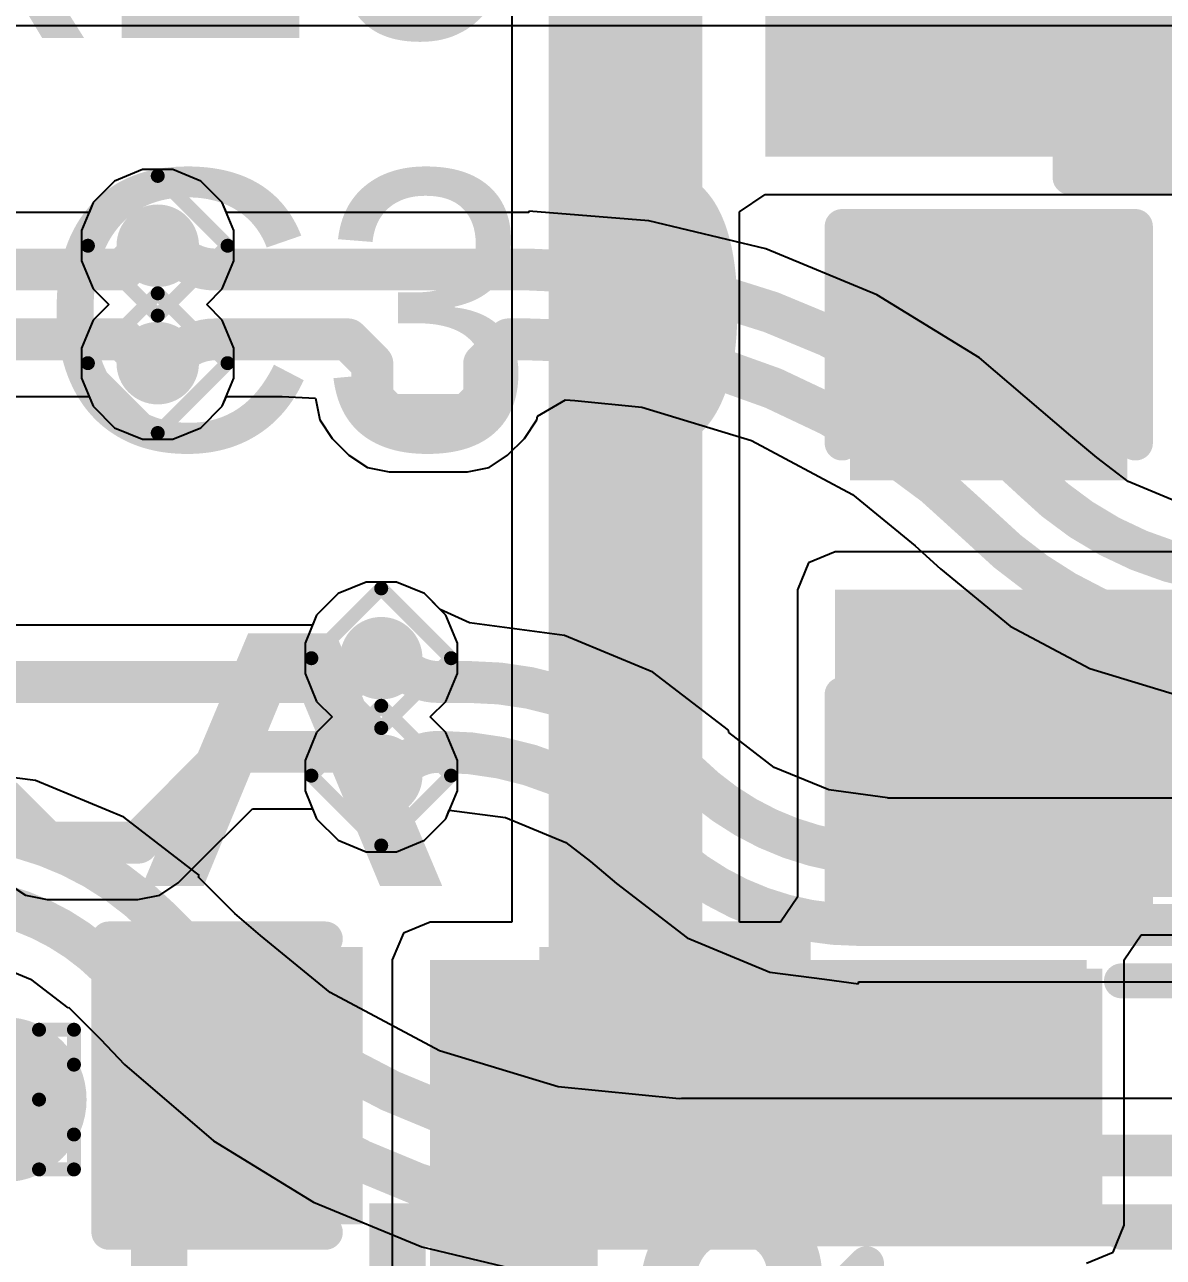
# Model space of a CAD drawing. Header units: inches. Extents: x -0.2 to 17.4, y -0.2 to 2.6.
# Drawn here: x 0.6389 to 0.802, y 0.2724 to 0.4489 of the extents above; entities that cross this region are included whole.
import ezdxf

# ---------------------------------------------------------------- set-up
doc = ezdxf.new("R2010")
doc.units = ezdxf.units.IN
doc.header["$MEASUREMENT"] = 0
for name, color, linetype in [('Bottom Layer', 5, 'Continuous'), ('Drill Drawing', 1, 'Continuous'), ('Top Layer', 1, 'Continuous'), ('Top Overlay', 2, 'Continuous'), ('Top Paste', 8, 'Continuous'), ('Top Solder', 216, 'Continuous'), ('Via Holes', 16, 'Continuous')]:
    doc.layers.add(name, color=color, linetype=linetype)
doc.styles.add('Arial', font='', dxfattribs={"height": 0.2})
doc.styles.add('Arial_Bold', font='', dxfattribs={"height": 0.2})
doc.styles.get('Arial').set_extended_font_data('Arial')
doc.styles.get('Arial_Bold').set_extended_font_data('Arial', bold=True)

# ---------------------------------------------------------------- blocks, each defined once
blk = doc.blocks.new('IND_0603__1608_M_______73')
at = {"layer": 'Top Layer'}
for points in [[(-0.03937, 0.01574805), (-0.015748, 0.01574805), (-0.015748, -0.01574805), (-0.03937, -0.01574805)], [(0.0157481, 0.01574805), (0.0393701, 0.01574805), (0.0393701, -0.01574805), (0.0157481, -0.01574805)]]:
    blk.add_hatch(color=1, dxfattribs=at).paths.add_polyline_path(points)
at = {"layer": 'Top Paste'}
for points in [[(-0.03937, 0.01574805), (-0.015748, 0.01574805), (-0.015748, -0.01574805), (-0.03937, -0.01574805)], [(0.0157481, 0.01574805), (0.0393701, 0.01574805), (0.0393701, -0.01574805), (0.0157481, -0.01574805)]]:
    blk.add_hatch(color=8, dxfattribs=at).paths.add_polyline_path(points)
at = {"layer": 'Top Solder'}
for points in [[(-0.04337, 0.01974805), (-0.011748, 0.01974805), (-0.011748, -0.01974805), (-0.04337, -0.01974805)], [(0.0117481, 0.01974805), (0.0433701, 0.01974805), (0.0433701, -0.01974805), (0.0117481, -0.01974805)]]:
    blk.add_hatch(color=216, dxfattribs=at).paths.add_polyline_path(points)
at = {"layer": 'Top Overlay'}
for points in [[(-0.008, 0.018, 0.005, 0.005, 0), (0.009, 0.018, 0.005, 0.005, 0)], [(-0.008, -0.018, 0.005, 0.005, 0), (0.009, -0.018, 0.005, 0.005, 0)]]:
    blk.add_lwpolyline(points, format="xyseb", dxfattribs=at)
for points in [[(-0.00925, 0.018, 0.0025, 0.0025, 1), (-0.00675, 0.018, 0.0025, 0.0025, 1)], [(0.00775, 0.018, 0.0025, 0.0025, 1), (0.01025, 0.018, 0.0025, 0.0025, 1)], [(-0.00925, -0.018, 0.0025, 0.0025, 1), (-0.00675, -0.018, 0.0025, 0.0025, 1)], [(0.00775, -0.018, 0.0025, 0.0025, 1), (0.01025, -0.018, 0.0025, 0.0025, 1)]]:
    blk.add_lwpolyline(points, format="xyseb", close=True, dxfattribs=at)
blk = doc.blocks.new('IND_0603__1608_M_______76')
at = {"layer": 'Top Layer'}
for points in [[(-0.03937, 0.01574805), (-0.015748, 0.01574805), (-0.015748, -0.01574805), (-0.03937, -0.01574805)], [(0.0157481, 0.01574805), (0.0393701, 0.01574805), (0.0393701, -0.01574805), (0.0157481, -0.01574805)]]:
    blk.add_hatch(color=1, dxfattribs=at).paths.add_polyline_path(points)
at = {"layer": 'Top Paste'}
for points in [[(-0.03937, 0.01574805), (-0.015748, 0.01574805), (-0.015748, -0.01574805), (-0.03937, -0.01574805)], [(0.0157481, 0.01574805), (0.0393701, 0.01574805), (0.0393701, -0.01574805), (0.0157481, -0.01574805)]]:
    blk.add_hatch(color=8, dxfattribs=at).paths.add_polyline_path(points)
at = {"layer": 'Top Solder'}
for points in [[(-0.04337, 0.01974805), (-0.011748, 0.01974805), (-0.011748, -0.01974805), (-0.04337, -0.01974805)], [(0.0117481, 0.01974805), (0.0433701, 0.01974805), (0.0433701, -0.01974805), (0.0117481, -0.01974805)]]:
    blk.add_hatch(color=216, dxfattribs=at).paths.add_polyline_path(points)
at = {"layer": 'Top Overlay'}
for points in [[(0.009, 0.018, 0.005, 0.005, 0), (-0.008, 0.018, 0.005, 0.005, 0)], [(0.009, -0.018, 0.005, 0.005, 0), (-0.008, -0.018, 0.005, 0.005, 0)]]:
    blk.add_lwpolyline(points, format="xyseb", dxfattribs=at)
for points in [[(-0.00925, 0.018, 0.0025, 0.0025, 1), (-0.00675, 0.018, 0.0025, 0.0025, 1)], [(0.00775, 0.018, 0.0025, 0.0025, 1), (0.01025, 0.018, 0.0025, 0.0025, 1)], [(-0.00925, -0.018, 0.0025, 0.0025, 1), (-0.00675, -0.018, 0.0025, 0.0025, 1)], [(0.00775, -0.018, 0.0025, 0.0025, 1), (0.01025, -0.018, 0.0025, 0.0025, 1)]]:
    blk.add_lwpolyline(points, format="xyseb", close=True, dxfattribs=at)
blk = doc.blocks.new('C___0603_82')
at = {"layer": 'Top Layer'}
for points in [[(-0.015, 0.0175), (-0.015, -0.0175), (-0.045, -0.0175), (-0.045, 0.0175)], [(0.045, 0.0175), (0.045, -0.0175), (0.015, -0.0175), (0.015, 0.0175)]]:
    blk.add_hatch(color=1, dxfattribs=at).paths.add_polyline_path(points)
at = {"layer": 'Top Paste'}
for points in [[(-0.015, 0.0175), (-0.015, -0.0175), (-0.045, -0.0175), (-0.045, 0.0175)], [(0.045, 0.0175), (0.045, -0.0175), (0.015, -0.0175), (0.015, 0.0175)]]:
    blk.add_hatch(color=8, dxfattribs=at).paths.add_polyline_path(points)
at = {"layer": 'Top Solder'}
for points in [[(-0.0126378, 0.0198622), (-0.0126378, -0.0198622), (-0.0473622, -0.0198622), (-0.0473622, 0.0198622)], [(0.0473622, 0.0198622), (0.0473622, -0.0198622), (0.0126378, -0.0198622), (0.0126378, 0.0198622)]]:
    blk.add_hatch(color=216, dxfattribs=at).paths.add_polyline_path(points)
at = {"layer": 'Top Overlay'}
for points in [[(-0.049, -0.021, 0.005, 0.005, 0), (-0.049, 0.021, 0.005, 0.005, 0)], [(-0.018, 0.021, 0.005, 0.005, 0), (-0.049, 0.021, 0.005, 0.005, 0)], [(0.049, 0.021, 0.005, 0.005, 0), (0.018, 0.021, 0.005, 0.005, 0)], [(0.049, -0.021, 0.005, 0.005, 0), (0.049, 0.021, 0.005, 0.005, 0)], [(-0.018, -0.021, 0.005, 0.005, 0), (-0.049, -0.021, 0.005, 0.005, 0)], [(0.049, -0.021, 0.005, 0.005, 0), (0.018, -0.021, 0.005, 0.005, 0)]]:
    blk.add_lwpolyline(points, format="xyseb", dxfattribs=at)
for points in [[(-0.05025, 0.021, 0.0025, 0.0025, 1), (-0.04775, 0.021, 0.0025, 0.0025, 1)], [(-0.05025, 0.021, 0.0025, 0.0025, 1), (-0.04775, 0.021, 0.0025, 0.0025, 1)], [(-0.01925, 0.021, 0.0025, 0.0025, 1), (-0.01675, 0.021, 0.0025, 0.0025, 1)], [(0.01675, 0.021, 0.0025, 0.0025, 1), (0.01925, 0.021, 0.0025, 0.0025, 1)], [(0.04775, 0.021, 0.0025, 0.0025, 1), (0.05025, 0.021, 0.0025, 0.0025, 1)], [(0.04775, 0.021, 0.0025, 0.0025, 1), (0.05025, 0.021, 0.0025, 0.0025, 1)], [(-0.05025, -0.021, 0.0025, 0.0025, 1), (-0.04775, -0.021, 0.0025, 0.0025, 1)], [(-0.05025, -0.021, 0.0025, 0.0025, 1), (-0.04775, -0.021, 0.0025, 0.0025, 1)], [(-0.01925, -0.021, 0.0025, 0.0025, 1), (-0.01675, -0.021, 0.0025, 0.0025, 1)], [(0.01675, -0.021, 0.0025, 0.0025, 1), (0.01925, -0.021, 0.0025, 0.0025, 1)], [(0.04775, -0.021, 0.0025, 0.0025, 1), (0.05025, -0.021, 0.0025, 0.0025, 1)], [(0.04775, -0.021, 0.0025, 0.0025, 1), (0.05025, -0.021, 0.0025, 0.0025, 1)]]:
    blk.add_lwpolyline(points, format="xyseb", close=True, dxfattribs=at)
blk = doc.blocks.new('C___0603_93')
at = {"layer": 'Top Layer'}
for points in [[(-0.015, 0.0175), (-0.015, -0.0175), (-0.045, -0.0175), (-0.045, 0.0175)], [(0.045, 0.0175), (0.045, -0.0175), (0.015, -0.0175), (0.015, 0.0175)]]:
    blk.add_hatch(color=1, dxfattribs=at).paths.add_polyline_path(points)
at = {"layer": 'Top Paste'}
for points in [[(-0.015, 0.0175), (-0.015, -0.0175), (-0.045, -0.0175), (-0.045, 0.0175)], [(0.045, 0.0175), (0.045, -0.0175), (0.015, -0.0175), (0.015, 0.0175)]]:
    blk.add_hatch(color=8, dxfattribs=at).paths.add_polyline_path(points)
at = {"layer": 'Top Solder'}
for points in [[(-0.0126378, 0.0198622), (-0.0126378, -0.0198622), (-0.0473622, -0.0198622), (-0.0473622, 0.0198622)], [(0.0473622, 0.0198622), (0.0473622, -0.0198622), (0.0126378, -0.0198622), (0.0126378, 0.0198622)]]:
    blk.add_hatch(color=216, dxfattribs=at).paths.add_polyline_path(points)
at = {"layer": 'Top Overlay'}
for points in [[(-0.049, -0.021, 0.005, 0.005, 0), (-0.049, 0.021, 0.005, 0.005, 0)], [(-0.018, 0.021, 0.005, 0.005, 0), (-0.049, 0.021, 0.005, 0.005, 0)], [(0.049, 0.021, 0.005, 0.005, 0), (0.018, 0.021, 0.005, 0.005, 0)], [(0.049, -0.021, 0.005, 0.005, 0), (0.049, 0.021, 0.005, 0.005, 0)], [(-0.018, -0.021, 0.005, 0.005, 0), (-0.049, -0.021, 0.005, 0.005, 0)], [(0.049, -0.021, 0.005, 0.005, 0), (0.018, -0.021, 0.005, 0.005, 0)]]:
    blk.add_lwpolyline(points, format="xyseb", dxfattribs=at)
for points in [[(-0.05025, 0.021, 0.0025, 0.0025, 1), (-0.04775, 0.021, 0.0025, 0.0025, 1)], [(-0.05025, 0.021, 0.0025, 0.0025, 1), (-0.04775, 0.021, 0.0025, 0.0025, 1)], [(-0.01925, 0.021, 0.0025, 0.0025, 1), (-0.01675, 0.021, 0.0025, 0.0025, 1)], [(0.01675, 0.021, 0.0025, 0.0025, 1), (0.01925, 0.021, 0.0025, 0.0025, 1)], [(0.04775, 0.021, 0.0025, 0.0025, 1), (0.05025, 0.021, 0.0025, 0.0025, 1)], [(0.04775, 0.021, 0.0025, 0.0025, 1), (0.05025, 0.021, 0.0025, 0.0025, 1)], [(-0.05025, -0.021, 0.0025, 0.0025, 1), (-0.04775, -0.021, 0.0025, 0.0025, 1)], [(-0.05025, -0.021, 0.0025, 0.0025, 1), (-0.04775, -0.021, 0.0025, 0.0025, 1)], [(-0.01925, -0.021, 0.0025, 0.0025, 1), (-0.01675, -0.021, 0.0025, 0.0025, 1)], [(0.01675, -0.021, 0.0025, 0.0025, 1), (0.01925, -0.021, 0.0025, 0.0025, 1)], [(0.04775, -0.021, 0.0025, 0.0025, 1), (0.05025, -0.021, 0.0025, 0.0025, 1)], [(0.04775, -0.021, 0.0025, 0.0025, 1), (0.05025, -0.021, 0.0025, 0.0025, 1)]]:
    blk.add_lwpolyline(points, format="xyseb", close=True, dxfattribs=at)
blk = doc.blocks.new('C___0603_94')
at = {"layer": 'Top Layer'}
for points in [[(-0.015, 0.0175), (-0.015, -0.0175), (-0.045, -0.0175), (-0.045, 0.0175)], [(0.045, 0.0175), (0.045, -0.0175), (0.015, -0.0175), (0.015, 0.0175)]]:
    blk.add_hatch(color=1, dxfattribs=at).paths.add_polyline_path(points)
at = {"layer": 'Top Paste'}
for points in [[(-0.015, 0.0175), (-0.015, -0.0175), (-0.045, -0.0175), (-0.045, 0.0175)], [(0.045, 0.0175), (0.045, -0.0175), (0.015, -0.0175), (0.015, 0.0175)]]:
    blk.add_hatch(color=8, dxfattribs=at).paths.add_polyline_path(points)
at = {"layer": 'Top Solder'}
for points in [[(-0.0126378, 0.0198622), (-0.0126378, -0.0198622), (-0.0473622, -0.0198622), (-0.0473622, 0.0198622)], [(0.0473622, 0.0198622), (0.0473622, -0.0198622), (0.0126378, -0.0198622), (0.0126378, 0.0198622)]]:
    blk.add_hatch(color=216, dxfattribs=at).paths.add_polyline_path(points)
at = {"layer": 'Top Overlay'}
for points in [[(-0.049, 0.021, 0.005, 0.005, 0), (-0.018, 0.021, 0.005, 0.005, 0)], [(-0.049, -0.021, 0.005, 0.005, 0), (-0.049, 0.021, 0.005, 0.005, 0)], [(0.018, 0.021, 0.005, 0.005, 0), (0.049, 0.021, 0.005, 0.005, 0)], [(0.049, -0.021, 0.005, 0.005, 0), (0.049, 0.021, 0.005, 0.005, 0)], [(-0.049, -0.021, 0.005, 0.005, 0), (-0.018, -0.021, 0.005, 0.005, 0)], [(0.018, -0.021, 0.005, 0.005, 0), (0.049, -0.021, 0.005, 0.005, 0)]]:
    blk.add_lwpolyline(points, format="xyseb", dxfattribs=at)
for points in [[(-0.05025, 0.021, 0.0025, 0.0025, 1), (-0.04775, 0.021, 0.0025, 0.0025, 1)], [(-0.05025, 0.021, 0.0025, 0.0025, 1), (-0.04775, 0.021, 0.0025, 0.0025, 1)], [(-0.01925, 0.021, 0.0025, 0.0025, 1), (-0.01675, 0.021, 0.0025, 0.0025, 1)], [(0.01675, 0.021, 0.0025, 0.0025, 1), (0.01925, 0.021, 0.0025, 0.0025, 1)], [(0.04775, 0.021, 0.0025, 0.0025, 1), (0.05025, 0.021, 0.0025, 0.0025, 1)], [(0.04775, 0.021, 0.0025, 0.0025, 1), (0.05025, 0.021, 0.0025, 0.0025, 1)], [(-0.05025, -0.021, 0.0025, 0.0025, 1), (-0.04775, -0.021, 0.0025, 0.0025, 1)], [(-0.05025, -0.021, 0.0025, 0.0025, 1), (-0.04775, -0.021, 0.0025, 0.0025, 1)], [(-0.01925, -0.021, 0.0025, 0.0025, 1), (-0.01675, -0.021, 0.0025, 0.0025, 1)], [(0.01675, -0.021, 0.0025, 0.0025, 1), (0.01925, -0.021, 0.0025, 0.0025, 1)], [(0.04775, -0.021, 0.0025, 0.0025, 1), (0.05025, -0.021, 0.0025, 0.0025, 1)], [(0.04775, -0.021, 0.0025, 0.0025, 1), (0.05025, -0.021, 0.0025, 0.0025, 1)]]:
    blk.add_lwpolyline(points, format="xyseb", close=True, dxfattribs=at)

msp = doc.modelspace()

# ---------------------------------------------------------------- hatches: boundary and pattern name
at = {"layer": 'Bottom Layer'}
h = msp.add_hatch(color=5, dxfattribs=at)
edge = h.paths.add_edge_path()
edge.add_arc((0.6580001, 0.417248), 0.0059055, 0, 360)
h = msp.add_hatch(color=5, dxfattribs=at)
edge = h.paths.add_edge_path()
edge.add_arc((0.6580001, 0.400437), 0.0059055, 0, 360)
h = msp.add_hatch(color=5, dxfattribs=at)
edge = h.paths.add_edge_path()
edge.add_arc((0.6900001, 0.3581928), 0.0059055, 0, 360)
h = msp.add_hatch(color=5, dxfattribs=at)
edge = h.paths.add_edge_path()
edge.add_arc((0.6900001, 0.3413818), 0.0059055, 0, 360)
h = msp.add_hatch(color=5, dxfattribs=at)
edge = h.paths.add_edge_path()
edge.add_arc((0.636, 0.295), 0.011811, 0, 360)
at = {"layer": 'Top Layer'}
for points in [[(0.745, 0.43), (0.885, 0.43), (0.885, 0.478), (0.745, 0.478)], [(0.755, 0.324), (0.868, 0.324), (0.868, 0.368), (0.755, 0.368)], [(0.697, 0.025), (0.721, 0.025), (0.721, 0.315), (0.697, 0.315)], [(0.697, 0.277), (0.791, 0.277), (0.791, 0.315), (0.697, 0.315)]]:
    msp.add_hatch(color=1, dxfattribs=at).paths.add_polyline_path(points)
h = msp.add_hatch(color=1, dxfattribs=at)
edge = h.paths.add_edge_path()
edge.add_arc((0.6580001, 0.417248), 0.0059055, 0, 360)
h = msp.add_hatch(color=1, dxfattribs=at)
edge = h.paths.add_edge_path()
edge.add_arc((0.6580001, 0.400437), 0.0059055, 0, 360)
h = msp.add_hatch(color=1, dxfattribs=at)
edge = h.paths.add_edge_path()
edge.add_arc((0.6900001, 0.3581928), 0.0059055, 0, 360)
h = msp.add_hatch(color=1, dxfattribs=at)
edge = h.paths.add_edge_path()
edge.add_arc((0.6900001, 0.3413818), 0.0059055, 0, 360)
h = msp.add_hatch(color=1, dxfattribs=at)
edge = h.paths.add_edge_path()
edge.add_arc((0.636, 0.295), 0.011811, 0, 360)
at = {"layer": 'Via Holes'}
h = msp.add_hatch(color=7, dxfattribs=at)
edge = h.paths.add_edge_path()
edge.add_arc((0.6580001, 0.417248), 0.003937, 0, 360)
h = msp.add_hatch(color=7, dxfattribs=at)
edge = h.paths.add_edge_path()
edge.add_arc((0.6580001, 0.400437), 0.003937, 0, 360)
h = msp.add_hatch(color=7, dxfattribs=at)
edge = h.paths.add_edge_path()
edge.add_arc((0.6900001, 0.3581928), 0.003937, 0, 360)
h = msp.add_hatch(color=7, dxfattribs=at)
edge = h.paths.add_edge_path()
edge.add_arc((0.6900001, 0.3413818), 0.003937, 0, 360)
h = msp.add_hatch(color=7, dxfattribs=at)
edge = h.paths.add_edge_path()
edge.add_arc((0.636, 0.295), 0.0059055, 0, 360)

# ---------------------------------------------------------------- linework, layer by layer
at = {"layer": 'Bottom Layer'}
for p, q in [((0.467, 0.4488041), (0.8532346, 0.4488041)), ((0.6558309, 0.4281535), (0.6518226, 0.4264933)), ((0.6601693, 0.4281535), (0.6558309, 0.4281535)), ((0.6641776, 0.4264933), (0.6601693, 0.4281535)), ((0.6518226, 0.4264933), (0.6487548, 0.4234255)), ((0.6672454, 0.4234255), (0.6641776, 0.4264933)), ((0.6487548, 0.4234255), (0.6470946, 0.4194172)), ((0.6678362, 0.4219992), (0.6672454, 0.4234255)), ((0.711133, 0.4219992), (0.6678362, 0.4219992)), ((0.7283087, 0.4208291), (0.711133, 0.4221809)), ((0.711133, 0.4221809), (0.711133, 0.4219992)), ((0.7450614, 0.4168072), (0.7283087, 0.4208291)), ((0.6470946, 0.4194172), (0.6470946, 0.4150788)), ((0.7609788, 0.410214), (0.7450614, 0.4168072)), ((0.6470946, 0.4150788), (0.6487548, 0.4110705)), ((0.6487548, 0.4110705), (0.6509828, 0.4088425)), ((0.7756687, 0.401212), (0.7609788, 0.410214)), ((0.6509828, 0.4088425), (0.6487548, 0.4066145)), ((0.6487548, 0.4066145), (0.6470946, 0.4026062)), ((0.6470946, 0.4026062), (0.6470946, 0.3982678)), ((0.7887695, 0.3900228), (0.7756687, 0.401212)), ((0.6470946, 0.3982678), (0.6487548, 0.3942595)), ((0.6672454, 0.3942595), (0.6678362, 0.3956858)), ((0.6678362, 0.3956858), (0.6758213, 0.3956858)), ((0.6758213, 0.3956858), (0.6805801, 0.3954397)), ((0.6805801, 0.3954397), (0.6812011, 0.3923183)), ((0.6487548, 0.3942595), (0.6518226, 0.3911917)), ((0.6641776, 0.3911917), (0.6672454, 0.3942595)), ((0.7123733, 0.392824), (0.7163971, 0.395178)), ((0.7163971, 0.395178), (0.7177433, 0.3950773)), ((0.7177433, 0.3950773), (0.727301, 0.394136)), ((0.727301, 0.394136), (0.7430198, 0.3893677)), ((0.6812011, 0.3923183), (0.6829692, 0.3896721)), ((0.7105046, 0.3896721), (0.7122727, 0.3923183)), ((0.7122727, 0.3923183), (0.7123733, 0.392824)), ((0.6518226, 0.3911917), (0.6558309, 0.3895315)), ((0.6601693, 0.3895315), (0.6641776, 0.3911917)), ((0.6558309, 0.3895315), (0.6601693, 0.3895315)), ((0.6829692, 0.3896721), (0.685369, 0.3872724)), ((0.7081046, 0.3872721), (0.7105043, 0.3896719)), ((0.7105043, 0.3896719), (0.7105046, 0.3896721)), ((0.7430198, 0.3893677), (0.7575064, 0.3816245)), ((0.7887696, 0.3900229), (0.7887695, 0.3900228)), ((0.7924847, 0.3869208), (0.7887696, 0.3900229)), ((0.685369, 0.3872724), (0.6853692, 0.3872721)), ((0.6853692, 0.3872721), (0.6880154, 0.385504)), ((0.7054584, 0.385504), (0.7081046, 0.3872721)), ((0.7969801, 0.3834714), (0.7924847, 0.3869208)), ((0.6880154, 0.385504), (0.6911369, 0.384883)), ((0.6911369, 0.384883), (0.6911374, 0.3848831)), ((0.6911374, 0.3848831), (0.7023364, 0.3848831)), ((0.7023364, 0.3848831), (0.7023369, 0.384883)), ((0.7023369, 0.384883), (0.7054584, 0.385504)), ((0.80654, 0.3795115), (0.7969801, 0.3834714)), ((0.7575064, 0.3816245), (0.7664414, 0.3742917)), ((0.7664414, 0.3742917), (0.7700828, 0.3710119)), ((0.7700828, 0.3710119), (0.770083, 0.371012)), ((0.770083, 0.371012), (0.7800837, 0.3628045)), ((0.6878309, 0.3690983), (0.6838226, 0.3674381)), ((0.6921693, 0.3690983), (0.6878309, 0.3690983)), ((0.6961776, 0.3674381), (0.6921693, 0.3690983)), ((0.6838226, 0.3674381), (0.6807548, 0.3643703)), ((0.6984452, 0.3651705), (0.6961776, 0.3674381)), ((0.6807548, 0.3643703), (0.6790946, 0.360362)), ((0.7026442, 0.3632363), (0.6984452, 0.3651705)), ((0.7026442, 0.3632362), (0.7026442, 0.3632363)), ((0.7162244, 0.3614483), (0.7026442, 0.3632362)), ((0.7800837, 0.3628045), (0.7914935, 0.3567058)), ((0.6790946, 0.360362), (0.6790946, 0.3560236)), ((0.7288793, 0.3562065), (0.7162244, 0.3614483)), ((0.7914935, 0.3567058), (0.8038739, 0.3529503)), ((0.6790946, 0.3560236), (0.6807548, 0.3520153)), ((0.7397463, 0.347868), (0.7288793, 0.3562065)), ((0.6807548, 0.3520153), (0.6829828, 0.3497873)), ((0.6829828, 0.3497873), (0.6807548, 0.3475593)), ((0.7397659, 0.3475703), (0.7397463, 0.3478681)), ((0.7397463, 0.3478681), (0.7397463, 0.347868)), ((0.6807548, 0.3475593), (0.6790946, 0.343551)), ((0.7462933, 0.3425615), (0.7397659, 0.3475703)), ((0.6404917, 0.3406616), (0.6269173, 0.3424487)), ((0.6790946, 0.343551), (0.6790946, 0.3392126)), ((0.7541038, 0.3393263), (0.7462933, 0.3425615)), ((0.6531411, 0.3354221), (0.6404917, 0.3406616)), ((0.6790946, 0.3392126), (0.6807548, 0.3352043)), ((0.7624856, 0.3382228), (0.7541038, 0.3393263)), ((0.7624858, 0.3382229), (0.7624856, 0.3382228)), ((0.7624858, 0.3381567), (0.7624858, 0.3382229)), ((0.8844881, 0.3381567), (0.7624858, 0.3381567)), ((0.6640033, 0.3270872), (0.6531411, 0.3354221)), ((0.6992454, 0.3352043), (0.6997527, 0.3364291)), ((0.6997527, 0.3364291), (0.707775, 0.335373)), ((0.707775, 0.335373), (0.716416, 0.3317938)), ((0.6807548, 0.3352043), (0.6838226, 0.3321365)), ((0.6961776, 0.3321365), (0.6992454, 0.3352043)), ((0.6838226, 0.3321365), (0.6878309, 0.3304763)), ((0.6921693, 0.3304763), (0.6961776, 0.3321365)), ((0.6878309, 0.3304763), (0.6921693, 0.3304763)), ((0.716416, 0.3317938), (0.7199711, 0.3290659)), ((0.7199711, 0.3290659), (0.7236764, 0.32594)), ((0.6637969, 0.3268808), (0.6640033, 0.3270872)), ((0.663797, 0.3268806), (0.6637969, 0.3268808)), ((0.6690186, 0.3216589), (0.663797, 0.3268806)), ((0.7236764, 0.32594), (0.7236765, 0.3259401)), ((0.7236765, 0.3259401), (0.7338302, 0.3181488)), ((0.6690191, 0.3216586), (0.6690186, 0.3216589)), ((0.6727136, 0.3185069), (0.6690191, 0.3216586)), ((0.6826789, 0.3103287), (0.6727136, 0.3185069)), ((0.7338302, 0.3181488), (0.7456545, 0.313251)), ((0.6335519, 0.31484), (0.6397897, 0.3122563)), ((0.7456545, 0.313251), (0.753499, 0.3122183)), ((0.6397897, 0.3122563), (0.6451462, 0.3081461)), ((0.753499, 0.3122183), (0.7583436, 0.3115802)), ((0.7583436, 0.3115802), (0.7583439, 0.3115803)), ((0.7583439, 0.3118432), (0.7583442, 0.3118433)), ((0.7583439, 0.3115803), (0.7583439, 0.3118432)), ((0.7583442, 0.3118433), (0.8874131, 0.3118433)), ((0.6983382, 0.3019586), (0.6826789, 0.3103287)), ((0.6451462, 0.3081461), (0.6452324, 0.3082323)), ((0.6452324, 0.3082323), (0.649806, 0.3036587)), ((0.649806, 0.3036587), (0.6532192, 0.3000007)), ((0.7153296, 0.2968043), (0.6983382, 0.3019586)), ((0.6532192, 0.3000007), (0.6532193, 0.3000008)), ((0.6532193, 0.3000008), (0.6659829, 0.2890995)), ((0.7326881, 0.2950946), (0.7153296, 0.2968043)), ((0.7330001, 0.2951567), (0.7326881, 0.2950946)), ((0.8868088, 0.2951567), (0.7330001, 0.2951567)), ((0.6659829, 0.2890995), (0.6802949, 0.2803292)), ((0.6802949, 0.2803292), (0.6958026, 0.2739057)), ((0.6958026, 0.2739057), (0.7121242, 0.2699872))]:
    msp.add_line(p, q, dxfattribs=at)
for points in [[(0.6580001, 0.417248, 0.006, 0.006, -0.198912367379658), (0.6606846, 0.4161361, 0.006, 0.006, 0)], [(0.6662217, 0.4138425, 0.006, 0.006, -0.198912367379658), (0.6606845, 0.4161361, 0.006, 0.006, 0)], [(0.6662217, 0.4138425, 0.006, 0.006, 0), (0.711133, 0.4138425, 0.006, 0.006, 0)], [(0.711133, 0.4138424, 0.006, 0.006, -0.198912367379658), (0.7828734, 0.3841266, 0.006, 0.006, 0)], [(0.6606845, 0.4015489, 0.006, 0.006, -0.198912367379658), (0.6662217, 0.4038425, 0.006, 0.006, 0)], [(0.6662217, 0.4038425, 0.006, 0.006, 0), (0.6852222, 0.4038425, 0.006, 0.006, 0)], [(0.6852222, 0.4038425, 0.006, 0.006, 0), (0.6887369, 0.4003278, 0.006, 0.006, 0)], [(0.7047369, 0.4003278, 0.006, 0.006, 0), (0.7082516, 0.4038425, 0.006, 0.006, 0)], [(0.7082516, 0.4038425, 0.006, 0.006, 0), (0.7109539, 0.4038425, 0.006, 0.006, 0)], [(0.7109539, 0.4038425, 0.006, 0.006, 0), (0.717, 0.4036433, 0.006, 0.006, 0)], [(0.717, 0.4036434, 0.006, 0.006, -0.008190255969062138), (0.72, 0.4033961, 0.006, 0.006, 0)], [(0.72, 0.4033961, 0.006, 0.006, -0.1734054289899591), (0.7759291, 0.3769289, 0.006, 0.006, 0)], [(0.6606846, 0.4015489, 0.006, 0.006, -0.198912367379658), (0.6580001, 0.400437, 0.006, 0.006, 0)], [(0.6887369, 0.3954398, 0.006, 0.006, 0), (0.6887369, 0.4003278, 0.006, 0.006, 0)], [(0.7047369, 0.3954398, 0.006, 0.006, 0), (0.7047369, 0.4003278, 0.006, 0.006, 0)], [(0.6887369, 0.3954398, 0.006, 0.006, 0), (0.6911369, 0.3930398, 0.006, 0.006, 0)], [(0.7023369, 0.3930398, 0.006, 0.006, 0), (0.7047369, 0.3954398, 0.006, 0.006, 0)], [(0.6911369, 0.3930398, 0.006, 0.006, 0), (0.7023369, 0.3930398, 0.006, 0.006, 0)], [(0.7828735, 0.3841266, 0.006, 0.006, 0), (0.7830001, 0.384, 0.006, 0.006, 0)], [(0.8167991, 0.37, 0.006, 0.006, -0.198912367379658), (0.7830001, 0.384, 0.006, 0.006, 0)], [(0.7759291, 0.3769289, 0.006, 0.006, 0), (0.7759644, 0.3768936, 0.006, 0.006, 0)], [(0.8167491, 0.36, 0.006, 0.006, -0.198912367379658), (0.7759645, 0.3768936, 0.006, 0.006, 0)], [(0.6900001, 0.3581928, 0.006, 0.006, -0.198912367379658), (0.6926846, 0.3570809, 0.006, 0.006, 0)], [(0.6982217, 0.3547873, 0.006, 0.006, -0.198912367379658), (0.6926845, 0.3570809, 0.006, 0.006, 0)], [(0.6982217, 0.3547873, 0.006, 0.006, 0), (0.7026441, 0.3547873, 0.006, 0.006, 0)], [(0.7026441, 0.3547873, 0.006, 0.006, -0.198912367379658), (0.733772, 0.3418937, 0.006, 0.006, 0)], [(0.6926845, 0.3424937, 0.006, 0.006, -0.198912367379658), (0.6982217, 0.3447873, 0.006, 0.006, 0)], [(0.6982217, 0.3447873, 0.006, 0.006, 0), (0.698502, 0.3447873, 0.006, 0.006, 0)], [(0.698502, 0.3447873, 0.006, 0.006, -0.198912367379658), (0.7296299, 0.3318937, 0.006, 0.006, 0)], [(0.6926846, 0.3424937, 0.006, 0.006, -0.198912367379658), (0.6900001, 0.3413818, 0.006, 0.006, 0)], [(0.7624858, 0.3299999, 0.006, 0.006, -0.1989131948428755), (0.7337718, 0.3418935, 0.006, 0.006, 0)], [(0.6269173, 0.334, 0.006, 0.006, -0.198912367379658), (0.6580291, 0.321113, 0.006, 0.006, 0)], [(0.7583437, 0.3199999, 0.006, 0.006, -0.1989130073900114), (0.7296298, 0.3318935, 0.006, 0.006, 0)], [(0.7624858, 0.33, 0.006, 0.006, 0), (0.8957333, 0.33, 0.006, 0.006, 0)], [(0.626858, 0.324, 0.006, 0.006, -0.198912367379658), (0.6510001, 0.314, 0.006, 0.006, 0)], [(0.6580292, 0.321113, 0.006, 0.006, 0), (0.6632513, 0.3158909, 0.006, 0.006, 0)], [(0.7583437, 0.32, 0.006, 0.006, 0), (0.8940959, 0.32, 0.006, 0.006, 0)], [(0.7330001, 0.287, 0.006, 0.006, -0.198912367379658), (0.6632513, 0.3158909, 0.006, 0.006, 0)], [(0.6510001, 0.314, 0.006, 0.006, 0), (0.6591093, 0.3058908, 0.006, 0.006, 0)], [(0.7288579, 0.277, 0.006, 0.006, -0.198912367379658), (0.6591092, 0.3058908, 0.006, 0.006, 0)], [(0.7330001, 0.287, 0.006, 0.006, 0), (0.8926369, 0.287, 0.006, 0.006, 0)], [(0.7288579, 0.277, 0.006, 0.006, 0), (0.9082269, 0.277, 0.006, 0.006, 0)]]:
    msp.add_lwpolyline(points, format="xyseb", dxfattribs=at)
for points in [[(0.6565001, 0.417248, 0.003, 0.003, 1), (0.6595001, 0.417248, 0.003, 0.003, 1)], [(0.6591845, 0.4161361, 0.003, 0.003, 1), (0.6621845, 0.4161361, 0.003, 0.003, 1)], [(0.6591846, 0.4161361, 0.003, 0.003, 1), (0.6621846, 0.4161361, 0.003, 0.003, 1)], [(0.6647217, 0.4138425, 0.003, 0.003, 1), (0.6677217, 0.4138425, 0.003, 0.003, 1)], [(0.6647217, 0.4138425, 0.003, 0.003, 1), (0.6677217, 0.4138425, 0.003, 0.003, 1)], [(0.709633, 0.4138425, 0.003, 0.003, 1), (0.712633, 0.4138425, 0.003, 0.003, 1)], [(0.709633, 0.4138424, 0.003, 0.003, 1), (0.712633, 0.4138424, 0.003, 0.003, 1)], [(0.6647217, 0.4038425, 0.003, 0.003, 1), (0.6677217, 0.4038425, 0.003, 0.003, 1)], [(0.6647217, 0.4038425, 0.003, 0.003, 1), (0.6677217, 0.4038425, 0.003, 0.003, 1)], [(0.6837222, 0.4038425, 0.003, 0.003, 1), (0.6867222, 0.4038425, 0.003, 0.003, 1)], [(0.6837222, 0.4038425, 0.003, 0.003, 1), (0.6867222, 0.4038425, 0.003, 0.003, 1)], [(0.7067516, 0.4038425, 0.003, 0.003, 1), (0.7097516, 0.4038425, 0.003, 0.003, 1)], [(0.7067516, 0.4038425, 0.003, 0.003, 1), (0.7097516, 0.4038425, 0.003, 0.003, 1)], [(0.7094539, 0.4038425, 0.003, 0.003, 1), (0.7124539, 0.4038425, 0.003, 0.003, 1)], [(0.7094539, 0.4038425, 0.003, 0.003, 1), (0.7124539, 0.4038425, 0.003, 0.003, 1)], [(0.7155, 0.4036434, 0.003, 0.003, 1), (0.7185, 0.4036434, 0.003, 0.003, 1)], [(0.7155, 0.4036433, 0.003, 0.003, 1), (0.7185, 0.4036433, 0.003, 0.003, 1)], [(0.7185, 0.4033961, 0.003, 0.003, 1), (0.7215, 0.4033961, 0.003, 0.003, 1)], [(0.7185, 0.4033961, 0.003, 0.003, 1), (0.7215, 0.4033961, 0.003, 0.003, 1)], [(0.6591845, 0.4015489, 0.003, 0.003, 1), (0.6621845, 0.4015489, 0.003, 0.003, 1)], [(0.6591846, 0.4015489, 0.003, 0.003, 1), (0.6621846, 0.4015489, 0.003, 0.003, 1)], [(0.6565001, 0.400437, 0.003, 0.003, 1), (0.6595001, 0.400437, 0.003, 0.003, 1)], [(0.6872369, 0.4003278, 0.003, 0.003, 1), (0.6902369, 0.4003278, 0.003, 0.003, 1)], [(0.6872369, 0.4003278, 0.003, 0.003, 1), (0.6902369, 0.4003278, 0.003, 0.003, 1)], [(0.7032369, 0.4003278, 0.003, 0.003, 1), (0.7062369, 0.4003278, 0.003, 0.003, 1)], [(0.7032369, 0.4003278, 0.003, 0.003, 1), (0.7062369, 0.4003278, 0.003, 0.003, 1)], [(0.6872369, 0.3954398, 0.003, 0.003, 1), (0.6902369, 0.3954398, 0.003, 0.003, 1)], [(0.6872369, 0.3954398, 0.003, 0.003, 1), (0.6902369, 0.3954398, 0.003, 0.003, 1)], [(0.7032369, 0.3954398, 0.003, 0.003, 1), (0.7062369, 0.3954398, 0.003, 0.003, 1)], [(0.7032369, 0.3954398, 0.003, 0.003, 1), (0.7062369, 0.3954398, 0.003, 0.003, 1)], [(0.6896369, 0.3930398, 0.003, 0.003, 1), (0.6926369, 0.3930398, 0.003, 0.003, 1)], [(0.6896369, 0.3930398, 0.003, 0.003, 1), (0.6926369, 0.3930398, 0.003, 0.003, 1)], [(0.7008369, 0.3930398, 0.003, 0.003, 1), (0.7038369, 0.3930398, 0.003, 0.003, 1)], [(0.7008369, 0.3930398, 0.003, 0.003, 1), (0.7038369, 0.3930398, 0.003, 0.003, 1)], [(0.7813734, 0.3841266, 0.003, 0.003, 1), (0.7843734, 0.3841266, 0.003, 0.003, 1)], [(0.7813735, 0.3841266, 0.003, 0.003, 1), (0.7843735, 0.3841266, 0.003, 0.003, 1)], [(0.7815001, 0.384, 0.003, 0.003, 1), (0.7845001, 0.384, 0.003, 0.003, 1)], [(0.7815001, 0.384, 0.003, 0.003, 1), (0.7845001, 0.384, 0.003, 0.003, 1)], [(0.7744291, 0.3769289, 0.003, 0.003, 1), (0.7774291, 0.3769289, 0.003, 0.003, 1)], [(0.7744291, 0.3769289, 0.003, 0.003, 1), (0.7774291, 0.3769289, 0.003, 0.003, 1)], [(0.7744644, 0.3768936, 0.003, 0.003, 1), (0.7774644, 0.3768936, 0.003, 0.003, 1)], [(0.7744645, 0.3768936, 0.003, 0.003, 1), (0.7774645, 0.3768936, 0.003, 0.003, 1)], [(0.6885001, 0.3581928, 0.003, 0.003, 1), (0.6915001, 0.3581928, 0.003, 0.003, 1)], [(0.6911845, 0.3570809, 0.003, 0.003, 1), (0.6941845, 0.3570809, 0.003, 0.003, 1)], [(0.6911846, 0.3570809, 0.003, 0.003, 1), (0.6941846, 0.3570809, 0.003, 0.003, 1)], [(0.6967217, 0.3547873, 0.003, 0.003, 1), (0.6997217, 0.3547873, 0.003, 0.003, 1)], [(0.6967217, 0.3547873, 0.003, 0.003, 1), (0.6997217, 0.3547873, 0.003, 0.003, 1)], [(0.7011441, 0.3547873, 0.003, 0.003, 1), (0.7041441, 0.3547873, 0.003, 0.003, 1)], [(0.7011441, 0.3547873, 0.003, 0.003, 1), (0.7041441, 0.3547873, 0.003, 0.003, 1)], [(0.6967217, 0.3447873, 0.003, 0.003, 1), (0.6997217, 0.3447873, 0.003, 0.003, 1)], [(0.6967217, 0.3447873, 0.003, 0.003, 1), (0.6997217, 0.3447873, 0.003, 0.003, 1)], [(0.697002, 0.3447873, 0.003, 0.003, 1), (0.700002, 0.3447873, 0.003, 0.003, 1)], [(0.697002, 0.3447873, 0.003, 0.003, 1), (0.700002, 0.3447873, 0.003, 0.003, 1)], [(0.6885001, 0.3413818, 0.003, 0.003, 1), (0.6915001, 0.3413818, 0.003, 0.003, 1)], [(0.6911845, 0.3424937, 0.003, 0.003, 1), (0.6941845, 0.3424937, 0.003, 0.003, 1)], [(0.6911846, 0.3424937, 0.003, 0.003, 1), (0.6941846, 0.3424937, 0.003, 0.003, 1)], [(0.7322718, 0.3418935, 0.003, 0.003, 1), (0.7352718, 0.3418935, 0.003, 0.003, 1)], [(0.732272, 0.3418937, 0.003, 0.003, 1), (0.735272, 0.3418937, 0.003, 0.003, 1)], [(0.7281298, 0.3318935, 0.003, 0.003, 1), (0.7311298, 0.3318935, 0.003, 0.003, 1)], [(0.7281299, 0.3318937, 0.003, 0.003, 1), (0.7311299, 0.3318937, 0.003, 0.003, 1)], [(0.7609858, 0.33, 0.003, 0.003, 1), (0.7639858, 0.33, 0.003, 0.003, 1)], [(0.7609858, 0.3299999, 0.003, 0.003, 1), (0.7639858, 0.3299999, 0.003, 0.003, 1)], [(0.6565291, 0.321113, 0.003, 0.003, 1), (0.6595291, 0.321113, 0.003, 0.003, 1)], [(0.6565292, 0.321113, 0.003, 0.003, 1), (0.6595292, 0.321113, 0.003, 0.003, 1)], [(0.7568437, 0.32, 0.003, 0.003, 1), (0.7598437, 0.32, 0.003, 0.003, 1)], [(0.7568437, 0.3199999, 0.003, 0.003, 1), (0.7598437, 0.3199999, 0.003, 0.003, 1)], [(0.6617513, 0.3158909, 0.003, 0.003, 1), (0.6647513, 0.3158909, 0.003, 0.003, 1)], [(0.6617513, 0.3158909, 0.003, 0.003, 1), (0.6647513, 0.3158909, 0.003, 0.003, 1)], [(0.6495001, 0.314, 0.003, 0.003, 1), (0.6525001, 0.314, 0.003, 0.003, 1)], [(0.6495001, 0.314, 0.003, 0.003, 1), (0.6525001, 0.314, 0.003, 0.003, 1)], [(0.6576092, 0.3058908, 0.003, 0.003, 1), (0.6606092, 0.3058908, 0.003, 0.003, 1)], [(0.6576093, 0.3058908, 0.003, 0.003, 1), (0.6606093, 0.3058908, 0.003, 0.003, 1)], [(0.7315001, 0.287, 0.003, 0.003, 1), (0.7345001, 0.287, 0.003, 0.003, 1)], [(0.7315001, 0.287, 0.003, 0.003, 1), (0.7345001, 0.287, 0.003, 0.003, 1)], [(0.7273579, 0.277, 0.003, 0.003, 1), (0.7303579, 0.277, 0.003, 0.003, 1)], [(0.7273579, 0.277, 0.003, 0.003, 1), (0.7303579, 0.277, 0.003, 0.003, 1)]]:
    msp.add_lwpolyline(points, format="xyseb", close=True, dxfattribs=at)
at = {"layer": 'Drill Drawing'}
for points in [[(0.6480001, 0.417248, 0.002, 0.002, 0), (0.6580001, 0.427248, 0.002, 0.002, 0)], [(0.6580001, 0.427248, 0.002, 0.002, 0), (0.6680001, 0.417248, 0.002, 0.002, 0)], [(0.6480001, 0.417248, 0.002, 0.002, 0), (0.6580001, 0.407248, 0.002, 0.002, 0)], [(0.6580001, 0.407248, 0.002, 0.002, 0), (0.6680001, 0.417248, 0.002, 0.002, 0)], [(0.6480001, 0.400437, 0.002, 0.002, 0), (0.6580001, 0.410437, 0.002, 0.002, 0)], [(0.6580001, 0.410437, 0.002, 0.002, 0), (0.6680001, 0.400437, 0.002, 0.002, 0)], [(0.6480001, 0.400437, 0.002, 0.002, 0), (0.6580001, 0.390437, 0.002, 0.002, 0)], [(0.6580001, 0.390437, 0.002, 0.002, 0), (0.6680001, 0.400437, 0.002, 0.002, 0)], [(0.6800001, 0.3581928, 0.002, 0.002, 0), (0.6900001, 0.3681928, 0.002, 0.002, 0)], [(0.6900001, 0.3681928, 0.002, 0.002, 0), (0.7000001, 0.3581928, 0.002, 0.002, 0)], [(0.6800001, 0.3581928, 0.002, 0.002, 0), (0.6900001, 0.3481928, 0.002, 0.002, 0)], [(0.6900001, 0.3481928, 0.002, 0.002, 0), (0.7000001, 0.3581928, 0.002, 0.002, 0)], [(0.6800001, 0.3413818, 0.002, 0.002, 0), (0.6900001, 0.3513818, 0.002, 0.002, 0)], [(0.6900001, 0.3513818, 0.002, 0.002, 0), (0.7000001, 0.3413818, 0.002, 0.002, 0)], [(0.6800001, 0.3413818, 0.002, 0.002, 0), (0.6900001, 0.3313818, 0.002, 0.002, 0)], [(0.6900001, 0.3313818, 0.002, 0.002, 0), (0.7000001, 0.3413818, 0.002, 0.002, 0)], [(0.636, 0.3, 0.002, 0.002, 0), (0.641, 0.305, 0.002, 0.002, 0)], [(0.641, 0.305, 0.002, 0.002, 0), (0.646, 0.305, 0.002, 0.002, 0)], [(0.646, 0.3, 0.002, 0.002, 0), (0.646, 0.305, 0.002, 0.002, 0)], [(0.641, 0.295, 0.002, 0.002, 0), (0.646, 0.3, 0.002, 0.002, 0)], [(0.641, 0.295, 0.002, 0.002, 0), (0.646, 0.29, 0.002, 0.002, 0)], [(0.636, 0.29, 0.002, 0.002, 0), (0.641, 0.285, 0.002, 0.002, 0)], [(0.646, 0.285, 0.002, 0.002, 0), (0.646, 0.29, 0.002, 0.002, 0)], [(0.641, 0.285, 0.002, 0.002, 0), (0.646, 0.285, 0.002, 0.002, 0)]]:
    msp.add_lwpolyline(points, format="xyseb", dxfattribs=at)
for points in [[(0.6575001, 0.427248, 0.001, 0.001, 1), (0.6585001, 0.427248, 0.001, 0.001, 1)], [(0.6575001, 0.427248, 0.001, 0.001, 1), (0.6585001, 0.427248, 0.001, 0.001, 1)], [(0.6475001, 0.417248, 0.001, 0.001, 1), (0.6485001, 0.417248, 0.001, 0.001, 1)], [(0.6475001, 0.417248, 0.001, 0.001, 1), (0.6485001, 0.417248, 0.001, 0.001, 1)], [(0.6675001, 0.417248, 0.001, 0.001, 1), (0.6685001, 0.417248, 0.001, 0.001, 1)], [(0.6675001, 0.417248, 0.001, 0.001, 1), (0.6685001, 0.417248, 0.001, 0.001, 1)], [(0.6575001, 0.410437, 0.001, 0.001, 1), (0.6585001, 0.410437, 0.001, 0.001, 1)], [(0.6575001, 0.410437, 0.001, 0.001, 1), (0.6585001, 0.410437, 0.001, 0.001, 1)], [(0.6575001, 0.407248, 0.001, 0.001, 1), (0.6585001, 0.407248, 0.001, 0.001, 1)], [(0.6575001, 0.407248, 0.001, 0.001, 1), (0.6585001, 0.407248, 0.001, 0.001, 1)], [(0.6475001, 0.400437, 0.001, 0.001, 1), (0.6485001, 0.400437, 0.001, 0.001, 1)], [(0.6475001, 0.400437, 0.001, 0.001, 1), (0.6485001, 0.400437, 0.001, 0.001, 1)], [(0.6675001, 0.400437, 0.001, 0.001, 1), (0.6685001, 0.400437, 0.001, 0.001, 1)], [(0.6675001, 0.400437, 0.001, 0.001, 1), (0.6685001, 0.400437, 0.001, 0.001, 1)], [(0.6575001, 0.390437, 0.001, 0.001, 1), (0.6585001, 0.390437, 0.001, 0.001, 1)], [(0.6575001, 0.390437, 0.001, 0.001, 1), (0.6585001, 0.390437, 0.001, 0.001, 1)], [(0.6895001, 0.3681928, 0.001, 0.001, 1), (0.6905001, 0.3681928, 0.001, 0.001, 1)], [(0.6895001, 0.3681928, 0.001, 0.001, 1), (0.6905001, 0.3681928, 0.001, 0.001, 1)], [(0.6795001, 0.3581928, 0.001, 0.001, 1), (0.6805001, 0.3581928, 0.001, 0.001, 1)], [(0.6795001, 0.3581928, 0.001, 0.001, 1), (0.6805001, 0.3581928, 0.001, 0.001, 1)], [(0.6995001, 0.3581928, 0.001, 0.001, 1), (0.7005001, 0.3581928, 0.001, 0.001, 1)], [(0.6995001, 0.3581928, 0.001, 0.001, 1), (0.7005001, 0.3581928, 0.001, 0.001, 1)], [(0.6895001, 0.3513818, 0.001, 0.001, 1), (0.6905001, 0.3513818, 0.001, 0.001, 1)], [(0.6895001, 0.3513818, 0.001, 0.001, 1), (0.6905001, 0.3513818, 0.001, 0.001, 1)], [(0.6895001, 0.3481928, 0.001, 0.001, 1), (0.6905001, 0.3481928, 0.001, 0.001, 1)], [(0.6895001, 0.3481928, 0.001, 0.001, 1), (0.6905001, 0.3481928, 0.001, 0.001, 1)], [(0.6795001, 0.3413818, 0.001, 0.001, 1), (0.6805001, 0.3413818, 0.001, 0.001, 1)], [(0.6795001, 0.3413818, 0.001, 0.001, 1), (0.6805001, 0.3413818, 0.001, 0.001, 1)], [(0.6995001, 0.3413818, 0.001, 0.001, 1), (0.7005001, 0.3413818, 0.001, 0.001, 1)], [(0.6995001, 0.3413818, 0.001, 0.001, 1), (0.7005001, 0.3413818, 0.001, 0.001, 1)], [(0.6895001, 0.3313818, 0.001, 0.001, 1), (0.6905001, 0.3313818, 0.001, 0.001, 1)], [(0.6895001, 0.3313818, 0.001, 0.001, 1), (0.6905001, 0.3313818, 0.001, 0.001, 1)], [(0.6405, 0.305, 0.001, 0.001, 1), (0.6415, 0.305, 0.001, 0.001, 1)], [(0.6405, 0.305, 0.001, 0.001, 1), (0.6415, 0.305, 0.001, 0.001, 1)], [(0.6455, 0.305, 0.001, 0.001, 1), (0.6465, 0.305, 0.001, 0.001, 1)], [(0.6455, 0.305, 0.001, 0.001, 1), (0.6465, 0.305, 0.001, 0.001, 1)], [(0.6455, 0.3, 0.001, 0.001, 1), (0.6465, 0.3, 0.001, 0.001, 1)], [(0.6455, 0.3, 0.001, 0.001, 1), (0.6465, 0.3, 0.001, 0.001, 1)], [(0.6405, 0.295, 0.001, 0.001, 1), (0.6415, 0.295, 0.001, 0.001, 1)], [(0.6405, 0.295, 0.001, 0.001, 1), (0.6415, 0.295, 0.001, 0.001, 1)], [(0.6455, 0.29, 0.001, 0.001, 1), (0.6465, 0.29, 0.001, 0.001, 1)], [(0.6455, 0.29, 0.001, 0.001, 1), (0.6465, 0.29, 0.001, 0.001, 1)], [(0.6405, 0.285, 0.001, 0.001, 1), (0.6415, 0.285, 0.001, 0.001, 1)], [(0.6405, 0.285, 0.001, 0.001, 1), (0.6415, 0.285, 0.001, 0.001, 1)], [(0.6455, 0.285, 0.001, 0.001, 1), (0.6465, 0.285, 0.001, 0.001, 1)], [(0.6455, 0.285, 0.001, 0.001, 1), (0.6465, 0.285, 0.001, 0.001, 1)]]:
    msp.add_lwpolyline(points, format="xyseb", close=True, dxfattribs=at)
at = {"layer": 'Top Layer'}
for p, q in [((0.7086865, 0.4904197), (0.7086865, 0.320412)), ((0.6558309, 0.4281535), (0.6518226, 0.4264933)), ((0.6601693, 0.4281535), (0.6558309, 0.4281535)), ((0.6641776, 0.4264933), (0.6601693, 0.4281535)), ((0.6518226, 0.4264933), (0.6487548, 0.4234255)), ((0.6672454, 0.4234255), (0.6641776, 0.4264933)), ((0.7413135, 0.4221247), (0.7450001, 0.424588)), ((0.7450001, 0.424588), (0.8849999, 0.424588)), ((0.648164, 0.4219992), (0.553412, 0.4219992)), ((0.6487548, 0.4234255), (0.648164, 0.4219992)), ((0.6689056, 0.4194172), (0.6672454, 0.4234255)), ((0.7413135, 0.320412), (0.7413135, 0.4221247)), ((0.6689056, 0.4150788), (0.6689056, 0.4194172)), ((0.6672454, 0.4110705), (0.6689056, 0.4150788)), ((0.6650174, 0.4088425), (0.6672454, 0.4110705)), ((0.6672454, 0.4066145), (0.6650174, 0.4088425)), ((0.6689056, 0.4026062), (0.6672454, 0.4066145)), ((0.6689056, 0.3982678), (0.6689056, 0.4026062)), ((0.6672454, 0.3942595), (0.6689056, 0.3982678)), ((0.553412, 0.3956858), (0.648164, 0.3956858)), ((0.648164, 0.3956858), (0.6487548, 0.3942595)), ((0.6487548, 0.3942595), (0.6518226, 0.3911917)), ((0.6641776, 0.3911917), (0.6672454, 0.3942595)), ((0.6518226, 0.3911917), (0.6558309, 0.3895315)), ((0.6601693, 0.3895315), (0.6641776, 0.3911917)), ((0.6558309, 0.3895315), (0.6601693, 0.3895315)), ((0.755, 0.373412), (0.7511731, 0.3718269)), ((0.868, 0.373412), (0.755, 0.373412)), ((0.7511731, 0.3718269), (0.749588, 0.368)), ((0.6878309, 0.3690983), (0.6838226, 0.3674381)), ((0.6921693, 0.3690983), (0.6878309, 0.3690983)), ((0.6961776, 0.3674381), (0.6921693, 0.3690983)), ((0.6838226, 0.3674381), (0.6807548, 0.3643703)), ((0.6992454, 0.3643703), (0.6961776, 0.3674381)), ((0.749588, 0.368), (0.749588, 0.3240001)), ((0.6807548, 0.3643703), (0.680164, 0.362944)), ((0.7009056, 0.360362), (0.6992454, 0.3643703)), ((0.680164, 0.362944), (0.553412, 0.362944)), ((0.7009056, 0.3560236), (0.7009056, 0.360362)), ((0.6992454, 0.3520153), (0.7009056, 0.3560236)), ((0.6970174, 0.3497873), (0.6992454, 0.3520153)), ((0.6992454, 0.3475593), (0.6970174, 0.3497873)), ((0.7009056, 0.343551), (0.6992454, 0.3475593)), ((0.7009056, 0.3392126), (0.7009056, 0.343551)), ((0.6992454, 0.3352043), (0.7009056, 0.3392126)), ((0.6674421, 0.3325216), (0.671551, 0.3366306)), ((0.671551, 0.3366306), (0.680164, 0.3366306)), ((0.680164, 0.3366306), (0.6807548, 0.3352043)), ((0.6807548, 0.3352043), (0.6838226, 0.3321365)), ((0.6961776, 0.3321365), (0.6992454, 0.3352043)), ((0.6609401, 0.3260186), (0.6674398, 0.3325184)), ((0.6674398, 0.3325184), (0.6674401, 0.3325186)), ((0.6674401, 0.3325186), (0.6674421, 0.3325216)), ((0.6838226, 0.3321365), (0.6878309, 0.3304763)), ((0.6921693, 0.3304763), (0.6961776, 0.3321365)), ((0.6878309, 0.3304763), (0.6921693, 0.3304763)), ((0.6364047, 0.3260186), (0.639051, 0.3242505)), ((0.6582939, 0.3242505), (0.6609401, 0.3260186)), ((0.639051, 0.3242505), (0.6421724, 0.3236295)), ((0.6421724, 0.3236295), (0.6421729, 0.3236296)), ((0.6421729, 0.3236296), (0.6551719, 0.3236296)), ((0.6551719, 0.3236296), (0.6551724, 0.3236295)), ((0.6551724, 0.3236295), (0.6582939, 0.3242505)), ((0.749588, 0.3240001), (0.7471905, 0.320412)), ((0.697, 0.320412), (0.6931731, 0.3188269)), ((0.7086865, 0.320412), (0.697, 0.320412)), ((0.7471905, 0.320412), (0.7413135, 0.320412)), ((0.6931731, 0.3188269), (0.691588, 0.315)), ((0.796412, 0.3149999), (0.7988095, 0.318588)), ((0.7988095, 0.318588), (0.812588, 0.318588)), ((0.691588, 0.315), (0.691588, 0.277)), ((0.796412, 0.277), (0.796412, 0.3149999)), ((0.691588, 0.277), (0.691588, 0.038)), ((0.7948269, 0.2731731), (0.796412, 0.277)), ((0.791, 0.271588), (0.7948269, 0.2731731))]:
    msp.add_line(p, q, dxfattribs=at)
for points in [[(0.725, 0.297, 0.022, 0.022, 0), (0.725, 0.4904197, 0.022, 0.022, 0)], [(0.6530221, 0.4138425, 0.006, 0.006, 0), (0.6564276, 0.417248, 0.006, 0.006, 0)], [(0.6564276, 0.417248, 0.006, 0.006, 0), (0.6580001, 0.417248, 0.006, 0.006, 0)], [(0.548251, 0.4138425, 0.006, 0.006, 0), (0.6530221, 0.4138425, 0.006, 0.006, 0)], [(0.548251, 0.4038425, 0.006, 0.006, 0), (0.6530221, 0.4038425, 0.006, 0.006, 0)], [(0.6530221, 0.4038425, 0.006, 0.006, 0), (0.6564276, 0.400437, 0.006, 0.006, 0)], [(0.6564276, 0.400437, 0.006, 0.006, 0), (0.6580001, 0.400437, 0.006, 0.006, 0)], [(0.6850221, 0.3547873, 0.006, 0.006, 0), (0.6884276, 0.3581928, 0.006, 0.006, 0)], [(0.6884276, 0.3581928, 0.006, 0.006, 0), (0.6900001, 0.3581928, 0.006, 0.006, 0)], [(0.548251, 0.3547873, 0.006, 0.006, 0), (0.6850221, 0.3547873, 0.006, 0.006, 0)], [(0.6616724, 0.3382873, 0.006, 0.006, 0), (0.6681724, 0.3447873, 0.006, 0.006, 0)], [(0.6681724, 0.3447873, 0.006, 0.006, 0), (0.6843805, 0.3447873, 0.006, 0.006, 0)], [(0.6843805, 0.3447873, 0.006, 0.006, 0), (0.6850221, 0.3447873, 0.006, 0.006, 0)], [(0.6850221, 0.3447873, 0.006, 0.006, 0), (0.6884276, 0.3413818, 0.006, 0.006, 0)], [(0.6884276, 0.3413818, 0.006, 0.006, 0), (0.6900001, 0.3413818, 0.006, 0.006, 0)], [(0.6356724, 0.3382863, 0.006, 0.006, 0), (0.6421724, 0.3317863, 0.006, 0.006, 0)], [(0.6551724, 0.3317863, 0.006, 0.006, 0), (0.6616724, 0.3382863, 0.006, 0.006, 0)], [(0.6616724, 0.3382863, 0.006, 0.006, 0), (0.6616724, 0.3382873, 0.006, 0.006, 0)], [(0.6421724, 0.3317863, 0.006, 0.006, 0), (0.6551724, 0.3317863, 0.006, 0.006, 0)], [(0.709, 0.296, 0.022, 0.022, 0), (0.71, 0.297, 0.022, 0.022, 0)], [(0.71, 0.297, 0.022, 0.022, 0), (0.725, 0.297, 0.022, 0.022, 0)], [(0.725, 0.297, 0.022, 0.022, 0), (0.726, 0.297, 0.022, 0.022, 0)], [(0.709, 0.17, 0.022, 0.022, 0), (0.709, 0.296, 0.022, 0.022, 0)]]:
    msp.add_lwpolyline(points, format="xyseb", dxfattribs=at)
for points in [[(0.6549276, 0.417248, 0.003, 0.003, 1), (0.6579276, 0.417248, 0.003, 0.003, 1)], [(0.6549276, 0.417248, 0.003, 0.003, 1), (0.6579276, 0.417248, 0.003, 0.003, 1)], [(0.6565001, 0.417248, 0.003, 0.003, 1), (0.6595001, 0.417248, 0.003, 0.003, 1)], [(0.6515221, 0.4138425, 0.003, 0.003, 1), (0.6545221, 0.4138425, 0.003, 0.003, 1)], [(0.6515221, 0.4138425, 0.003, 0.003, 1), (0.6545221, 0.4138425, 0.003, 0.003, 1)], [(0.6515221, 0.4038425, 0.003, 0.003, 1), (0.6545221, 0.4038425, 0.003, 0.003, 1)], [(0.6515221, 0.4038425, 0.003, 0.003, 1), (0.6545221, 0.4038425, 0.003, 0.003, 1)], [(0.6549276, 0.400437, 0.003, 0.003, 1), (0.6579276, 0.400437, 0.003, 0.003, 1)], [(0.6549276, 0.400437, 0.003, 0.003, 1), (0.6579276, 0.400437, 0.003, 0.003, 1)], [(0.6565001, 0.400437, 0.003, 0.003, 1), (0.6595001, 0.400437, 0.003, 0.003, 1)], [(0.6869276, 0.3581928, 0.003, 0.003, 1), (0.6899276, 0.3581928, 0.003, 0.003, 1)], [(0.6869276, 0.3581928, 0.003, 0.003, 1), (0.6899276, 0.3581928, 0.003, 0.003, 1)], [(0.6885001, 0.3581928, 0.003, 0.003, 1), (0.6915001, 0.3581928, 0.003, 0.003, 1)], [(0.6835221, 0.3547873, 0.003, 0.003, 1), (0.6865221, 0.3547873, 0.003, 0.003, 1)], [(0.6835221, 0.3547873, 0.003, 0.003, 1), (0.6865221, 0.3547873, 0.003, 0.003, 1)], [(0.6666724, 0.3447873, 0.003, 0.003, 1), (0.6696724, 0.3447873, 0.003, 0.003, 1)], [(0.6666724, 0.3447873, 0.003, 0.003, 1), (0.6696724, 0.3447873, 0.003, 0.003, 1)], [(0.6828805, 0.3447873, 0.003, 0.003, 1), (0.6858805, 0.3447873, 0.003, 0.003, 1)], [(0.6828805, 0.3447873, 0.003, 0.003, 1), (0.6858805, 0.3447873, 0.003, 0.003, 1)], [(0.6835221, 0.3447873, 0.003, 0.003, 1), (0.6865221, 0.3447873, 0.003, 0.003, 1)], [(0.6835221, 0.3447873, 0.003, 0.003, 1), (0.6865221, 0.3447873, 0.003, 0.003, 1)], [(0.6869276, 0.3413818, 0.003, 0.003, 1), (0.6899276, 0.3413818, 0.003, 0.003, 1)], [(0.6869276, 0.3413818, 0.003, 0.003, 1), (0.6899276, 0.3413818, 0.003, 0.003, 1)], [(0.6885001, 0.3413818, 0.003, 0.003, 1), (0.6915001, 0.3413818, 0.003, 0.003, 1)], [(0.6601724, 0.3382873, 0.003, 0.003, 1), (0.6631724, 0.3382873, 0.003, 0.003, 1)], [(0.6601724, 0.3382873, 0.003, 0.003, 1), (0.6631724, 0.3382873, 0.003, 0.003, 1)], [(0.6601724, 0.3382863, 0.003, 0.003, 1), (0.6631724, 0.3382863, 0.003, 0.003, 1)], [(0.6601724, 0.3382863, 0.003, 0.003, 1), (0.6631724, 0.3382863, 0.003, 0.003, 1)], [(0.6406724, 0.3317863, 0.003, 0.003, 1), (0.6436724, 0.3317863, 0.003, 0.003, 1)], [(0.6406724, 0.3317863, 0.003, 0.003, 1), (0.6436724, 0.3317863, 0.003, 0.003, 1)], [(0.6536724, 0.3317863, 0.003, 0.003, 1), (0.6566724, 0.3317863, 0.003, 0.003, 1)], [(0.6536724, 0.3317863, 0.003, 0.003, 1), (0.6566724, 0.3317863, 0.003, 0.003, 1)], [(0.7045, 0.297, 0.011, 0.011, 1), (0.7155, 0.297, 0.011, 0.011, 1)], [(0.7045, 0.297, 0.011, 0.011, 1), (0.7155, 0.297, 0.011, 0.011, 1)], [(0.7195, 0.297, 0.011, 0.011, 1), (0.7305, 0.297, 0.011, 0.011, 1)], [(0.7195, 0.297, 0.011, 0.011, 1), (0.7305, 0.297, 0.011, 0.011, 1)], [(0.7195, 0.297, 0.011, 0.011, 1), (0.7305, 0.297, 0.011, 0.011, 1)], [(0.7205, 0.297, 0.011, 0.011, 1), (0.7315, 0.297, 0.011, 0.011, 1)], [(0.7035, 0.296, 0.011, 0.011, 1), (0.7145, 0.296, 0.011, 0.011, 1)], [(0.7035, 0.296, 0.011, 0.011, 1), (0.7145, 0.296, 0.011, 0.011, 1)]]:
    msp.add_lwpolyline(points, format="xyseb", close=True, dxfattribs=at)
at = {"layer": 'Top Overlay'}
msp.add_lwpolyline([(0.748, 0.26, 0.005, 0.005, 0), (0.7595, 0.2715, 0.005, 0.005, 0)], format="xyseb", dxfattribs=at)
msp.add_lwpolyline([(0.75825, 0.2715, 0.0025, 0.0025, 1), (0.76075, 0.2715, 0.0025, 0.0025, 1)], format="xyseb", close=True, dxfattribs=at)

# ---------------------------------------------------------------- block references
for name, p, rotation in [('C___0603_82', (0.8096379, 0.476048), 270), ('IND_0603__1608_M_______73', (0.765, 0.476559), 90), ('C___0603_93', (0.777, 0.371), 270), ('IND_0603__1608_M_______76', (0.805, 0.294), 180)]:
    msp.add_blockref(name, p, dxfattribs=dict(rotation=rotation))
msp.add_blockref('C___0603_94', (0.7, 0.297))

# ---------------------------------------------------------------- texts
for s, style, p in [('R29', 'Arial', (0.6096839, 0.4470065)), ('C30', 'Arial', (0.6406839, 0.3880065)), ('FB2', 'Arial_Bold', (0.6504295, 0.2401495))]:
    msp.add_text(s, height=0.04, dxfattribs=dict(at, style=style)).set_placement(p)
at = {"layer": 'Top Overlay', "style": 'Arial_Bold'}
msp.add_text('^ ', height=0.057, rotation=360, dxfattribs=at).set_placement((0.654, 0.304764))

doc.saveas('drawing.dxf')
